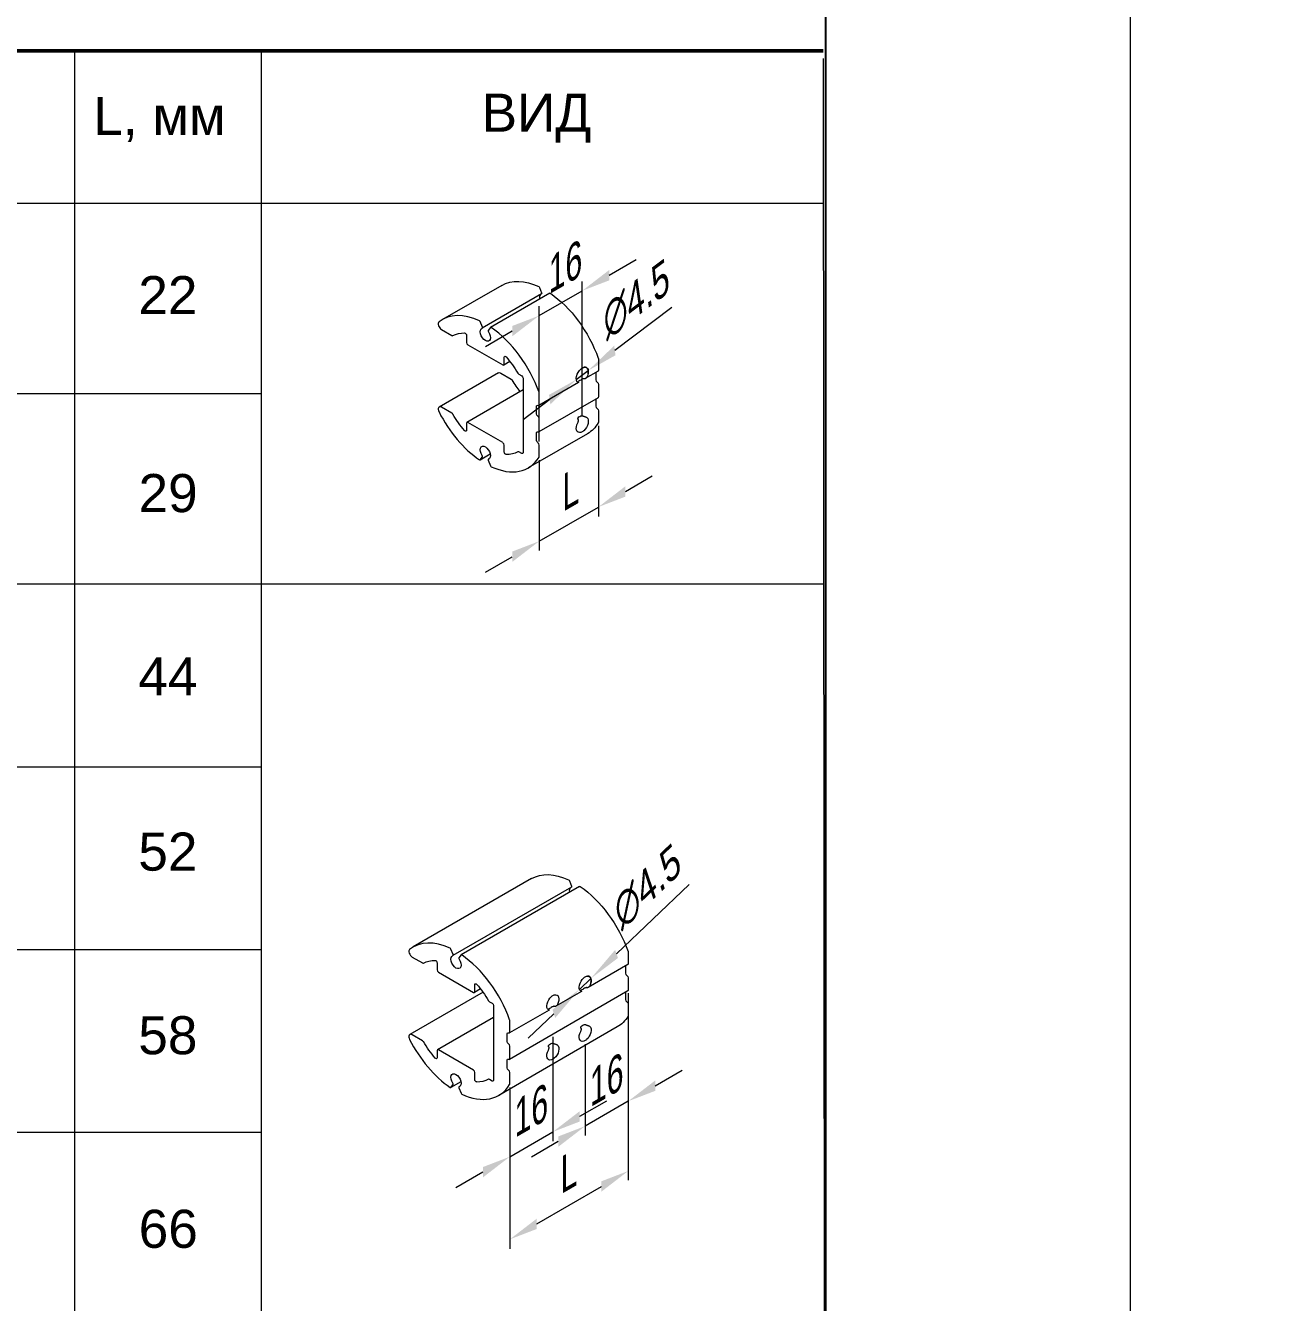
# Model space of a CAD drawing. Extents: x -37 to 4620, y -49 to 348.
# Drawn here: x 1187.4 to 1269.9, y 130.5 to 214.3 of the extents above; entities that cross this region are included whole.
import ezdxf

# ---------------------------------------------------------------- set-up
doc = ezdxf.new("R2010")
doc.units = 0
doc.header["$LTSCALE"] = 5
doc.layers.get('0').update_dxf_attribs({"linetype": 'CONTINUOUS', "lineweight": 30})
for name, color, linetype, lineweight in [('3', 1, 'CONTINUOUS', 20), ('4', 160, 'CONTINUOUS', 18), ('PV-7184', 7, 'CONTINUOUS', 15), ('PV-8BE8', 7, 'CONTINUOUS', 15), ('Рамки', 1, 'CONTINUOUS', 15), ('Текстовый', 7, 'CONTINUOUS', 9)]:
    doc.layers.add(name, color=color, linetype=linetype, lineweight=lineweight)
doc.layers.add('Скрытые', color=14, linetype='CONTINUOUS', plot=False)
doc.styles.add('24', font='RUSS.SHX', dxfattribs={"width": 0.7, "height": 2.4})
doc.styles.add('Каталожный', font='arial.ttf', dxfattribs={"height": 2.5})

# ---------------------------------------------------------------- blocks, each defined once
blk = doc.blocks.new('*U45')
at = {"layer": 'PV-7184'}
for p, q in [((-113.42, -377.29, 263.86), (-119.26, -379.45, 260.2)), ((-112.92, -377.79, 264.86), (-113.42, -377.29, 263.86)), ((-119.26, -379.45, 260.2), (-146.92, -393.79, 246.86)), ((-116.8, -380.81, 264), (-129.46, -406.11, 276.66)), ((-115.09, -380.79, 265.69), (-127.22, -405.03, 277.82)), ((-126.33, -404.61, 278.27), (-112.92, -377.79, 264.86)), ((-116.65, -381.04, 264.38), (-115.77, -381.21, 265.44)), ((-115.59, -379.12, 263.53), (-112.92, -377.79, 264.86)), ((-115.26, -379.45, 264.2), (-115.59, -379.12, 263.53)), ((-143.29, -393.42, 250.13), (-120.89, -381.82, 260.93)), ((-132.22, -404.49, 272.26), (-120.89, -381.82, 260.93)), ((-118.1, -382.42, 264.33), (-130.09, -406.42, 276.33)), ((-120.89, -381.82, 260.93), (-120.59, -382.12, 261.53)), ((-118.08, -382.36, 264.29), (-118.01, -381.72, 263.7)), ((-164.76, -429.45, 264.7), (-146.92, -393.79, 246.86)), ((-146.92, -393.79, 246.86), (-131.92, -408.79, 276.86)), ((-140.67, -396.04, 255.36), (-143.29, -393.42, 250.13)), ((-122.09, -438.62, 316.53), (-98.76, -391.95, 293.2)), ((-107.75, -393.79, 286.03), (-108.98, -396.23, 287.26)), ((-106.19, -393.54, 287.35), (-107.08, -393.36, 286.29)), ((-106.04, -393.77, 287.72), (-106.06, -393.8, 287.74)), ((-104.75, -392.15, 287.4), (-105.88, -394.41, 288.53)), ((-104.77, -392.21, 287.44), (-104.83, -392.86, 288.03)), ((-103.59, -395.12, 291.53), (-98.76, -391.95, 293.2)), ((-101.92, -392.79, 290.86), (-102.26, -392.45, 290.2)), ((-99.26, -391.45, 292.2), (-101.92, -392.79, 290.86)), ((-98.76, -391.95, 293.2), (-99.26, -391.45, 292.2)), ((-140.92, -396.29, 255.36), (-140.67, -396.04, 255.36)), ((-140.51, -396.2, 255.7), (-140.92, -396.29, 255.36)), ((-140.78, -396.26, 255.47), (-140.67, -396.04, 255.36)), ((-136.84, -399.87, 263.03), (-140.51, -396.2, 255.7)), ((-131.92, -408.79, 276.86), (-103.59, -395.12, 291.53)), ((-107.29, -395.42, 288.13), (-130.23, -406.48, 276.26)), ((-126.92, -441.79, 314.86), (-103.59, -395.12, 291.53)), ((-107.59, -395.12, 287.53), (-107.29, -395.42, 288.13)), ((-137.09, -400.12, 263.03), (-136.84, -399.87, 263.03)), ((-136.67, -400.04, 263.36), (-137.09, -400.12, 263.03)), ((-136.95, -400.09, 263.14), (-136.84, -399.87, 263.03)), ((-133.01, -403.7, 270.7), (-136.67, -400.04, 263.36)), ((-133.26, -403.95, 270.7), (-133.01, -403.7, 270.7)), ((-132.84, -403.87, 271.03), (-133.26, -403.95, 270.7)), ((-133.12, -403.93, 270.81), (-133.01, -403.7, 270.7)), ((-130.23, -406.48, 276.26), (-132.84, -403.87, 271.03)), ((-149.76, -444.45, 294.7), (-131.92, -408.79, 276.86)), ((-164.76, -429.45, 264.7), (-149.76, -444.45, 294.7)), ((-126.92, -441.79, 314.86), (-122.09, -438.62, 316.53)), ((-144.13, -450.08, 305.96), (-126.92, -441.79, 314.86)), ((-149.76, -444.45, 294.7), (-144.13, -450.08, 305.96))]:
    blk.add_line(p, q, dxfattribs=at)
at = {"layer": 'PV-7184', "extrusion": (0.57735, -0.57735, -0.57735)}
for centre, major_axis, start_param, end_param in [((-117.92, -380.79, 262.86), (-1.13, 0, -1.13), -1.592191, 3.162988), ((-104.92, -393.79, 288.86), (1.13, 0, 1.13), -1.592191, 3.162988), ((-147.42, -409.29, 261.86), (0, 1.59, -1.59), -5.497787, 0.785398), ((-142.09, -414.62, 272.53), (0, 1.59, -1.59), -5.497787, 0.785398), ((-154.42, -423.29, 268.86), (0, -1.59, 1.59), -5.497787, 0.785398), ((-149.09, -428.62, 279.53), (0, -1.59, 1.59), -5.497787, 0.785398)]:
    blk.add_ellipse(centre, major_axis=major_axis, ratio=0.57735, start_param=start_param, end_param=end_param, dxfattribs=at)
at = {"layer": 'PV-7184', "extrusion": (-0.57735, 0.57735, 0.57735)}
for centre, major_axis, start_param, end_param in [((-116.45, -380.81, 264.36), (-0.354, 0, -0.354), -0.021395, 1.308997), ((-115.56, -380.98, 265.42), (0.354, 0, 0.354), -1.832596, -0.118452), ((-117.92, -380.79, 262.86), (2.83, 0, 2.83), -0.118452, 0.785398), ((-117.92, -380.79, 262.86), (2.83, 0, 2.83), -2.356194, -1.452345), ((-118.45, -382.42, 263.97), (0.354, 0, 0.354), -1.452345, 0.261799), ((-118.39, -381.78, 263.39), (0.354, 0, 0.354), 0.261799, 1.592191), ((-104.92, -393.79, 288.86), (-2.83, 0, -2.83), -0.118452, 0.785398), ((-107.28, -393.59, 286.31), (-0.354, 0, -0.354), -1.832596, -0.118452), ((-106.4, -393.77, 287.37), (0.354, 0, 0.354), -0.021395, 1.308997), ((-104.46, -392.8, 288.34), (-0.354, 0, -0.354), 0.261799, 1.592191), ((-104.4, -392.15, 287.75), (-0.354, 0, -0.354), -1.452345, 0.261799), ((-104.92, -393.79, 288.86), (-2.83, 0, -2.83), -2.356194, -1.452345)]:
    blk.add_ellipse(centre, major_axis=major_axis, ratio=0.57735, start_param=start_param, end_param=end_param, dxfattribs=at)

msp = doc.modelspace()

# ---------------------------------------------------------------- linework, layer by layer
at = {"linetype": 'Continuous', "lineweight": 50}
msp.add_line((1074.831, 212.662, 0.001), (1239.831, 212.667, 0.034), dxfattribs=at)
at = {"layer": '3', "color": 0, "linetype": 'Continuous'}
msp.add_line((1074.831, 202.662, -764.743), (1239.831, 202.662, 0.001), dxfattribs=at)
at = {"layer": '4', "extrusion": (0.707107, -0.408248, 0.57735)}
for p, q in [((1225.776, 197.939, 59.573), (1227.544, 198.959, 58.13)), ((1224.008, 188.727, 55.224), (1224.008, 197.53, 61.45)), ((1221.18, 195.285, 63.326), (1224.008, 196.918, 61.017)), ((1221.18, 187.024, 57.484), (1221.18, 195.897, 63.759)), ((1229.889, 195.812, 53.033), (1226.149, 192.994, 55.62)), ((1219.412, 194.264, 64.769), (1217.644, 193.244, 66.213)), ((1223.615, 191.084, 57.373), (1224.402, 191.677, 56.829)), ((1221.868, 189.767, 58.582), (1220.12, 188.45, 59.791)), ((1225.069, 188.044, 53.443), (1225.069, 182.103, 49.242)), ((1221.18, 185.799, 56.618), (1221.18, 179.858, 52.417)), ((1226.837, 183.736, 48.232), (1228.605, 184.757, 46.788)), ((1221.18, 180.47, 52.85), (1225.069, 182.716, 49.675)), ((1217.644, 178.429, 55.737), (1219.412, 179.45, 54.294)), ((1231.029, 157.919, 98.857), (1226.258, 153.365, 101.48)), ((1223.821, 151.04, 102.82), (1224.578, 151.762, 102.405)), ((1227.028, 150.788, 98.715), (1227.028, 138.503, 90.028)), ((1222.141, 149.436, 103.745), (1220.46, 147.832, 104.669)), ((1227.028, 149.085, 97.511), (1227.028, 143.083, 93.267)), ((1222.078, 147.931, 102.757), (1222.078, 141.072, 97.907)), ((1224.199, 147.452, 99.821), (1224.199, 141.45, 95.576)), ((1228.796, 144.716, 92.256), (1230.563, 145.736, 90.813)), ((1219.25, 144.595, 103.862), (1219.25, 134.012, 96.379)), ((1219.25, 144.595, 103.862), (1219.25, 139.439, 100.216)), ((1223.846, 142.705, 96.897), (1225.614, 143.725, 95.453)), ((1227.028, 143.695, 93.7), (1224.199, 142.062, 96.009)), ((1219.25, 140.051, 100.649), (1222.078, 141.684, 98.34)), ((1222.432, 141.042, 97.453), (1220.664, 140.021, 98.896)), ((1217.482, 139.031, 102.093), (1215.714, 138.01, 103.536)), ((1221.017, 135.645, 95.369), (1225.26, 138.094, 91.905))]:
    msp.add_line(p, q, dxfattribs=at)
for centre, radius, end in [((777.744, -510.135, 820.341), 0.563, 40.0759), ((743.217, -484.611, 863.074), 0.562, 49.47425)]:
    msp.add_arc(centre, radius, 298.20469, end, dxfattribs=at)
for points in [[(784.603, -506.812, 820.341), (784.013, -507.401, 820.341), (782.54, -505.339, 820.341)], [(778.239, -500.448, 820.341), (777.649, -501.037, 820.341), (779.712, -502.511, 820.341)], [(780.459, -511.613, 820.341), (779.965, -512.284, 820.341), (778.198, -510.468, 820.341)], [(775.524, -507.985, 820.341), (775.03, -508.657, 820.341), (777.291, -509.802, 820.341)], [(772.833, -520.703, 820.341), (772.244, -521.292, 820.341), (770.771, -519.23, 820.341)], [(765.409, -513.278, 820.341), (764.819, -513.867, 820.341), (766.882, -515.34, 820.341)], [(746.136, -485.626, 863.074), (745.759, -486.369, 863.074), (743.718, -484.866, 863.074)], [(740.675, -482.853, 863.074), (740.297, -483.596, 863.074), (742.715, -484.357, 863.074)], [(740.02, -497, 863.074), (739.431, -497.59, 863.074), (737.958, -495.527, 863.074)], [(735.804, -491.317, 863.074), (735.214, -491.907, 863.074), (733.741, -489.844, 863.074)], [(733.656, -490.636, 863.074), (733.067, -491.226, 863.074), (735.129, -492.699, 863.074)], [(729.44, -484.953, 863.074), (728.85, -485.543, 863.074), (730.913, -487.016, 863.074)], [(732.518, -497.431, 863.074), (731.929, -498.02, 863.074), (733.991, -499.494, 863.074)], [(728.275, -493.189, 863.074), (727.686, -493.778, 863.074), (726.213, -491.715, 863.074)]]:
    msp.add_solid(points, dxfattribs=at)
at = {"layer": 'PV-8BE8', "extrusion": (-1.1e-15, 0.816497, 0.57735)}
for p, q in [((1218.721, 197.272, -58.317), (1214.832, 195.027, -58.317)), ((1221.202, 197.133, -58.317), (1221.341, 196.776, -58.317)), ((1221.332, 196.707, -58.317), (1217.443, 194.461, -58.317)), ((1221.873, 196.759, -58.317), (1217.984, 194.513, -58.317)), ((1217.452, 194.53, -58.317), (1217.313, 194.888, -58.317)), ((1214.764, 194.37, -58.317), (1215.444, 193.978, -58.317)), ((1216.407, 193.984, -58.317), (1216.407, 193.524, -58.317)), ((1217.976, 194.505, -58.317), (1217.837, 194.308, -58.317)), ((1216.495, 193.37, -58.317), (1218.793, 192.044, -58.317)), ((1219.259, 192.27, -58.317), (1218.856, 192.037, -58.317)), ((1218.882, 192.095, -58.317), (1218.882, 192.555, -58.317)), ((1225.069, 192.439, -58.317), (1225.069, 191.686, -58.317)), ((1218.502, 191.527, -58.317), (1214.613, 189.282, -58.317)), ((1218.653, 191.512, -58.317), (1219.333, 191.12, -58.317)), ((1219.845, 191.436, -58.317), (1220.031, 191.329, -58.317)), ((1225.043, 191.629, -58.317), (1224.208, 191.147, -58.317)), ((1224.892, 191.542, -58.317), (1224.892, 191.074, -58.317)), ((1220.119, 190.402, -58.317), (1216.433, 188.274, -58.317)), ((1220.119, 191.176, -58.317), (1220.119, 186.277, -58.317)), ((1223.757, 190.887, -58.317), (1221.154, 189.384, -58.317)), ((1225.069, 190.768, -58.317), (1225.069, 189.951, -58.317)), ((1225.043, 189.894, -58.317), (1221.154, 187.649, -58.317)), ((1221.18, 189.441, -58.317), (1221.18, 190.193, -58.317)), ((1224.892, 189.807, -58.317), (1224.892, 189.339, -58.317)), ((1215.444, 188.875, -58.317), (1214.764, 189.267, -58.317)), ((1221.003, 188.829, -58.317), (1221.003, 189.339, -58.317)), ((1225.069, 189.033, -58.317), (1225.069, 188.28, -58.317)), ((1216.407, 188.216, -58.317), (1216.407, 187.756, -58.317)), ((1218.793, 186.941, -58.317), (1216.495, 188.267, -58.317)), ((1221.18, 187.706, -58.317), (1221.18, 188.523, -58.317)), ((1224.346, 187.529, -58.317), (1220.457, 185.284, -58.317)), ((1221.003, 187.094, -58.317), (1221.003, 187.604, -58.317)), ((1217.97, 186.182, -58.317), (1217.305, 185.798, -58.317)), ((1218.882, 186.327, -58.317), (1218.882, 186.787, -58.317)), ((1220.031, 186.226, -58.317), (1219.845, 186.333, -58.317)), ((1221.18, 186.035, -58.317), (1221.18, 186.787, -58.317)), ((1217.313, 185.806, -58.317), (1217.452, 186.003, -58.317)), ((1217.837, 185.781, -58.317), (1217.976, 185.423, -58.317)), ((1217.912, 185.888, -58.317), (1217.845, 185.85, -58.317)), ((1220.68, 158.313, 0.001), (1212.902, 153.823, 0.001)), ((1223.291, 157.748, 0.001), (1215.513, 153.257, 0.001)), ((1223.832, 157.8, 0.001), (1216.054, 153.309, 0.001)), ((1223.161, 158.175, 0.001), (1223.3, 157.817, 0.001)), ((1215.522, 153.326, 0.001), (1215.383, 153.684, 0.001)), ((1227.028, 153.48, 0.001), (1227.028, 152.728, 0.001)), ((1212.834, 153.166, 0.001), (1213.513, 152.773, 0.001)), ((1214.477, 152.78, 0.001), (1214.477, 152.319, 0.001)), ((1216.046, 153.301, 0.001), (1215.907, 153.104, 0.001)), ((1227.002, 152.67, 0.001), (1224.399, 151.168, 0.001)), ((1214.565, 152.166, 0.001), (1216.863, 150.839, 0.001)), ((1226.851, 152.583, 0.001), (1226.851, 152.115, 0.001)), ((1227.028, 151.809, 0.001), (1227.028, 150.992, 0.001)), ((1217.329, 151.066, 0.001), (1216.926, 150.833, 0.001)), ((1216.952, 150.89, 0.001), (1216.952, 151.351, 0.001)), ((1227.002, 150.935, 0.001), (1219.224, 146.445, 0.001)), ((1217.489, 150.852, 0.001), (1212.683, 148.077, 0.001)), ((1217.915, 150.232, 0.001), (1218.101, 150.125, 0.001)), ((1223.948, 150.907, 0.001), (1222.278, 149.943, 0.001)), ((1226.851, 150.848, 0.001), (1226.851, 150.38, 0.001)), ((1218.189, 149.972, 0.001), (1218.189, 145.073, 0.001)), ((1221.827, 149.682, 0.001), (1219.224, 148.18, 0.001)), ((1227.028, 150.074, 0.001), (1227.028, 149.322, 0.001)), ((1218.189, 149.198, 0.001), (1214.503, 147.069, 0.001)), ((1226.305, 148.571, 0.001), (1218.527, 144.08, 0.001)), ((1219.25, 148.237, 0.001), (1219.25, 148.989, 0.001)), ((1213.513, 147.67, 0.001), (1212.834, 148.062, 0.001)), ((1219.073, 147.624, 0.001), (1219.073, 148.135, 0.001)), ((1214.477, 147.012, 0.001), (1214.477, 146.552, 0.001)), ((1216.863, 145.736, 0.001), (1214.565, 147.063, 0.001)), ((1219.25, 146.502, 0.001), (1219.25, 147.318, 0.001)), ((1219.073, 145.889, 0.001), (1219.073, 146.4, 0.001)), ((1216.952, 145.123, 0.001), (1216.952, 145.583, 0.001)), ((1218.101, 145.022, 0.001), (1217.915, 145.129, 0.001)), ((1219.25, 144.831, 0.001), (1219.25, 145.583, 0.001)), ((1216.04, 144.978, 0.001), (1215.374, 144.594, 0.001)), ((1215.383, 144.601, 0.001), (1215.522, 144.799, 0.001)), ((1215.907, 144.576, 0.001), (1216.046, 144.219, 0.001)), ((1215.981, 144.684, 0.001), (1215.915, 144.645, 0.001))]:
    msp.add_line(p, q, dxfattribs=at)
at = {"layer": 'PV-8BE8', "extrusion": (1.3e-15, 1e-16, -1)}
for centre, major_axis, start_param, end_param in [((1221.533, 192.401, -58.317), (-2.812, 4.871), 0, 0.689099), ((1224.981, 192.49, -58.317), (0.062, -0.108), -1.266763, -0.785398), ((1224.981, 191.737, -58.317), (0.062, -0.108), -0.785398, 0), ((1221.533, 192.401, -58.317), (2.812, -4.871), -0.304033, 0)]:
    msp.add_ellipse(centre, major_axis=major_axis, ratio=0.57735, start_param=start_param, end_param=end_param, dxfattribs=at)
at = {"layer": 'PV-8BE8', "extrusion": (1.2e-15, 2e-16, -1)}
for centre, major_axis, start_param, end_param in [((1221.156, 197.129, -58.317), (0.0375, -0.065), -2.452494, -1.308997), ((1224.008, 191.38, -58.317), (-0.281, -0.487), 0.055671, 2.116689), ((1224.008, 188.114, -58.317), (0.281, 0.487), 0.055671, 2.116689), ((1226.939, 151.044, 0.001), (0.062, -0.108), -0.785398, 0), ((1214.388, 146.603, 0.001), (0.063, -0.108), -0.785398, 1.242307), ((1215.714, 145.073, 0.001), (-0.238, 0.411), -1.695806, 3.266602)]:
    msp.add_ellipse(centre, major_axis=major_axis, ratio=0.57735, start_param=start_param, end_param=end_param, dxfattribs=at)
at = {"layer": 'PV-8BE8'}
for centre, major_axis, start_param, end_param in [((1221.533, 196.279, -58.317), (-0.238, 0.411), 0.134531, 1.028463), ((1217.644, 190.156, -58.317), (-2.812, 4.871), -0.689099, 0.085902), ((1214.764, 194.616, -58.317), (-0.151, 0.262), 0.085902, 2.356194), ((1217.267, 194.884, -58.317), (-0.0375, 0.065), -1.832596, -0.689099), ((1215.444, 194.08, -58.317), (0.062, -0.108), -0.785398, -0.021612), ((1217.406, 194.526, -58.317), (0.0375, -0.065), -0.12501, 1.308997), ((1217.883, 194.251, -58.317), (-0.0375, 0.065), 0.261799, 1.695806), ((1218.022, 194.448, -58.317), (-0.0375, 0.065), -0.881698, 0.261799), ((1217.644, 190.156, -58.317), (-2.812, 4.871), -1.874829, -0.881698), ((1216.495, 193.473, -58.317), (0.063, -0.108), -2.356194, -0.785398), ((1218.793, 192.146, -58.317), (0.063, -0.108), -0.785398, 0.785398), ((1219.845, 191.538, -58.317), (0.063, -0.108), -1.549185, -0.785398), ((1221.533, 192.401, -58.317), (2.187, -3.789), -1.549185, -1.334536), ((1224.981, 191.023, -58.317), (0.063, -0.108), -2.356194, -0.785398), ((1221.092, 190.244, -58.317), (-0.062, 0.108), -2.356194, -1.874829), ((1214.764, 189.02, -58.317), (-0.151, 0.262), -0.785398, 1.484894), ((1217.644, 190.156, -58.317), (2.812, -4.871), -1.656699, -0.881698), ((1215.444, 188.773, -58.317), (-0.062, 0.108), -1.549185, -0.785398), ((1221.092, 189.492, -58.317), (0.062, -0.108), -0.785398, 0.785398), ((1221.092, 188.574, -58.317), (-0.063, 0.108), -2.356194, -0.785398), ((1224.981, 189.288, -58.317), (0.063, -0.108), -2.356194, -0.785398), ((1216.495, 188.165, -58.317), (-0.063, 0.108), -0.785398, 0.785398), ((1221.092, 187.757, -58.317), (0.062, -0.108), -0.785398, 0.785398), ((1218.793, 186.838, -58.317), (-0.063, 0.108), -2.356194, -0.785398), ((1219.845, 186.231, -58.317), (-0.063, 0.108), -0.785398, -0.021612), ((1221.092, 186.838, -58.317), (-0.063, 0.108), -2.356194, -0.785398), ((1217.267, 185.863, -58.317), (0.0375, -0.065), -0.881698, 0.261799), ((1217.406, 186.06, -58.317), (0.0375, -0.065), 0.261799, 1.695806), ((1217.883, 185.785, -58.317), (-0.0375, 0.065), -0.12501, 1.308997), ((1218.022, 185.427, -58.317), (0.0375, -0.065), -1.832596, -0.689099), ((1217.644, 190.156, -58.317), (2.812, -4.871), -0.689099, 0.304033), ((1221.092, 186.086, -58.317), (0.062, -0.108), 0.304033, 0.785398), ((1223.492, 157.32, 0.001), (-0.238, 0.411), 0.134531, 1.028463), ((1212.834, 153.412, 0.001), (-0.151, 0.262), 0.085902, 2.356194), ((1215.714, 148.951, 0.001), (-2.812, 4.871), -0.689099, 0.085902), ((1215.337, 153.68, 0.001), (-0.0375, 0.065), -1.832596, -0.689099), ((1213.513, 152.876, 0.001), (0.062, -0.108), -0.785398, -0.021612), ((1215.476, 153.322, 0.001), (0.0375, -0.065), -0.12501, 1.308997), ((1215.953, 153.047, 0.001), (-0.0375, 0.065), 0.261799, 1.695806), ((1216.091, 153.244, 0.001), (-0.0375, 0.065), -0.881698, 0.261799), ((1215.714, 148.951, 0.001), (-2.812, 4.871), -1.874829, -0.881698), ((1214.565, 152.268, 0.001), (0.063, -0.108), -2.356194, -0.785398), ((1226.939, 152.064, 0.001), (0.063, -0.108), -2.356194, -0.785398), ((1216.863, 150.941, 0.001), (0.062, -0.108), -0.785398, 0.785398), ((1217.915, 150.334, 0.001), (0.062, -0.108), -1.549185, -0.785398), ((1226.939, 150.329, 0.001), (0.063, -0.108), -2.356194, -0.785398), ((1219.161, 149.04, 0.001), (-0.062, 0.108), -2.356194, -1.874829), ((1212.834, 147.816, 0.001), (-0.151, 0.262), -0.785398, 1.484894), ((1215.714, 148.951, 0.001), (2.812, -4.871), -1.656699, -0.881698), ((1213.513, 147.568, 0.001), (-0.062, 0.108), -1.549185, -0.785398), ((1219.161, 148.288, 0.001), (0.062, -0.108), -0.785398, 0.785398), ((1214.565, 146.961, 0.001), (-0.062, 0.108), -0.785398, 0.785398), ((1219.161, 147.369, 0.001), (-0.063, 0.108), -2.356194, -0.785398), ((1219.161, 146.553, 0.001), (0.062, -0.108), -0.785398, 0.785398), ((1216.863, 145.634, 0.001), (-0.063, 0.108), -2.356194, -0.785398), ((1217.915, 145.027, 0.001), (-0.062, 0.108), -0.785398, -0.021612), ((1219.161, 145.634, 0.001), (-0.063, 0.108), -2.356194, -0.785398), ((1215.337, 144.659, 0.001), (0.0375, -0.065), -0.881698, 0.261799), ((1215.476, 144.856, 0.001), (0.0375, -0.065), 0.261799, 1.695806), ((1215.953, 144.581, 0.001), (-0.0375, 0.065), -0.12501, 1.308997), ((1215.714, 148.951, 0.001), (2.812, -4.871), -0.689099, 0.304033), ((1219.161, 144.882, 0.001), (0.062, -0.108), 0.304033, 0.785398), ((1216.091, 144.223, 0.001), (0.0375, -0.065), -1.832596, -0.689099)]:
    msp.add_ellipse(centre, major_axis=major_axis, ratio=0.57735, start_param=start_param, end_param=end_param, dxfattribs=at)
at = {"layer": 'PV-8BE8', "extrusion": (1.3e-15, 2e-16, -1)}
for centre, major_axis, start_param, end_param in [((1221.295, 196.772, -58.317), (0.0375, -0.065), -1.308997, 0), ((1221.911, 196.694, -58.317), (-0.0375, 0.065), 0, 0.881698), ((1221.092, 187.043, -58.317), (-0.062, 0.108), -2.356194, -0.785398), ((1215.714, 152.83, 0.001), (0.238, -0.411), -1.695806, 3.266602), ((1226.939, 152.779, 0.001), (0.062, -0.108), -0.785398, 0), ((1217.04, 151.3, 0.001), (-0.063, 0.108), -0.785398, 1.242307), ((1215.714, 148.951, 0.001), (2.188, -3.789), -1.899285, -1.592408), ((1223.492, 153.442, 0.001), (2.813, -4.871), -0.304033, 0), ((1219.161, 146.349, 0.001), (-0.062, 0.108), -0.785398, 0.785398), ((1218.101, 145.124, 0.001), (0.062, -0.108), -0.785398, 0.785398)]:
    msp.add_ellipse(centre, major_axis=major_axis, ratio=0.57735, start_param=start_param, end_param=end_param, dxfattribs=at)
at = {"layer": 'PV-8BE8', "extrusion": (1e-15, 0, -1)}
for centre, major_axis, start_param, end_param in [((1221.533, 192.401, -58.317), (2.812, -4.871), -2.259895, -1.266763), ((1221.092, 189.288, -58.317), (-0.063, 0.108), -0.785398, 0.785398)]:
    msp.add_ellipse(centre, major_axis=major_axis, ratio=0.57735, start_param=start_param, end_param=end_param, dxfattribs=at)
at = {"layer": 'PV-8BE8', "extrusion": (1.5e-15, 1e-16, -1)}
msp.add_ellipse((1217.644, 190.156, -58.317), major_axis=(-2.187, 3.789), ratio=0.57735, start_param=0.021612, end_param=0.328489, dxfattribs=at)
at = {"layer": 'PV-8BE8', "extrusion": (1.4e-15, 1e-16, -1)}
for centre, major_axis, start_param, end_param in [((1216.319, 194.035, -58.317), (-0.062, 0.108), 0.328489, 2.356194), ((1224.981, 190.002, -58.317), (0.062, -0.108), -0.785398, 0)]:
    msp.add_ellipse(centre, major_axis=major_axis, ratio=0.57735, start_param=start_param, end_param=end_param, dxfattribs=at)
at = {"layer": 'PV-8BE8', "extrusion": (1e-15, 1e-16, -1)}
msp.add_ellipse((1217.644, 194.034, -58.317), major_axis=(0.238, -0.411), ratio=0.57735, start_param=-1.695806, end_param=3.266602, dxfattribs=at)
at = {"layer": 'PV-8BE8', "extrusion": (1.2e-15, 4e-16, -1)}
for centre, major_axis, start_param, end_param in [((1218.97, 192.504, -58.317), (-0.063, 0.108), -0.785398, 1.242307), ((1223.492, 153.442, 0.001), (-2.812, 4.871), 0, 0.689099)]:
    msp.add_ellipse(centre, major_axis=major_axis, ratio=0.57735, start_param=start_param, end_param=end_param, dxfattribs=at)
at = {"layer": 'PV-8BE8', "extrusion": (1.2e-15, 1e-16, -1)}
for centre, major_axis, start_param, end_param in [((1217.644, 190.156, -58.317), (2.187, -3.789), -1.899285, -1.592408), ((1218.653, 191.265, -58.317), (-0.151, 0.262), 0, 0.785398), ((1224.981, 188.332, -58.317), (0.062, -0.108), -0.785398, -0.304033), ((1220.031, 186.328, -58.317), (0.063, -0.108), -0.785398, 0.785398)]:
    msp.add_ellipse(centre, major_axis=major_axis, ratio=0.57735, start_param=start_param, end_param=end_param, dxfattribs=at)
at = {"layer": 'PV-8BE8', "extrusion": (1.4e-15, 3e-16, -1)}
for centre in [(1220.031, 191.227, -58.317), (1226.939, 151.86, 0.001), (1226.939, 150.125, 0.001)]:
    msp.add_ellipse(centre, major_axis=(0.062, -0.108), ratio=0.57735, start_param=-2.356194, end_param=-0.785398, dxfattribs=at)
at = {"layer": 'PV-8BE8', "extrusion": (1.4e-15, 2e-16, -1)}
for centre, major_axis, start_param, end_param in [((1224.008, 191.38, -58.317), (0.281, 0.487), -0.545892, 1.515126), ((1221.092, 187.553, -58.317), (-0.063, 0.108), -0.785398, 0.785398), ((1219.161, 148.084, 0.001), (-0.062, 0.108), -0.785398, 0.785398)]:
    msp.add_ellipse(centre, major_axis=major_axis, ratio=0.57735, start_param=start_param, end_param=end_param, dxfattribs=at)
at = {"layer": 'PV-8BE8', "extrusion": (1.5e-15, 2e-16, -1)}
for centre, major_axis, start_param in [((1219.333, 191.018, -58.317), (0.062, -0.108), -2.356194), ((1217.644, 190.156, -58.317), (-2.187, 3.789), -1.899285)]:
    msp.add_ellipse(centre, major_axis=major_axis, ratio=0.57735, start_param=start_param, end_param=-1.592408, dxfattribs=at)
at = {"layer": 'PV-8BE8', "extrusion": (1.1e-15, 0, -1)}
for centre, major_axis, start_param, end_param in [((1224.981, 190.819, -58.317), (0.062, -0.108), -2.356194, -0.785398), ((1224.981, 189.084, -58.317), (0.062, -0.108), -2.356194, -0.785398), ((1217.644, 190.156, -58.317), (2.187, -3.789), 0.021612, 0.328489), ((1215.714, 148.951, 0.001), (-2.187, 3.789), -1.899285, -1.592408)]:
    msp.add_ellipse(centre, major_axis=major_axis, ratio=0.57735, start_param=start_param, end_param=end_param, dxfattribs=at)
at = {"layer": 'PV-8BE8', "extrusion": (1.4e-15, 4e-16, -1)}
for centre, major_axis, start_param, end_param in [((1221.092, 188.778, -58.317), (-0.062, 0.108), -2.356194, -0.785398), ((1223.87, 157.735, 0.001), (-0.0375, 0.065), 0, 0.881698)]:
    msp.add_ellipse(centre, major_axis=major_axis, ratio=0.57735, start_param=start_param, end_param=end_param, dxfattribs=at)
at = {"layer": 'PV-8BE8', "extrusion": (1.1e-15, 4e-16, -1)}
for centre, major_axis in [((1224.008, 188.114, -58.317), (-0.281, -0.487)), ((1224.199, 151.401, 0.001), (0.281, 0.487)), ((1222.078, 146.91, 0.001), (-0.281, -0.487))]:
    msp.add_ellipse(centre, major_axis=major_axis, ratio=0.57735, start_param=-0.545892, end_param=1.515126, dxfattribs=at)
at = {"layer": 'PV-8BE8', "extrusion": (1.5e-15, 3e-16, -1)}
msp.add_ellipse((1216.319, 187.807, -58.317), major_axis=(0.063, -0.108), ratio=0.57735, start_param=-0.785398, end_param=1.242307, dxfattribs=at)
at = {"layer": 'PV-8BE8', "extrusion": (1.2e-15, 0, -1)}
msp.add_ellipse((1217.644, 186.277, -58.317), major_axis=(-0.238, 0.411), ratio=0.57735, start_param=-1.695806, end_param=3.266602, dxfattribs=at)
at = {"layer": 'PV-8BE8', "extrusion": (1.3e-15, 0, -1)}
msp.add_ellipse((1218.97, 186.276, -58.317), major_axis=(0.063, -0.108), ratio=0.57735, start_param=0.328489, end_param=2.356194, dxfattribs=at)
at = {"layer": 'PV-8BE8', "extrusion": (1.3e-15, 5e-16, -1)}
msp.add_ellipse((1223.115, 158.17, 0.001), major_axis=(0.0375, -0.065), ratio=0.57735, start_param=-2.452494, end_param=-1.308997, dxfattribs=at)
at = {"layer": 'PV-8BE8', "extrusion": (1.9e-15, 7e-16, -1)}
msp.add_ellipse((1223.254, 157.813, 0.001), major_axis=(0.0375, -0.065), ratio=0.57735, start_param=-1.308997, end_param=0, dxfattribs=at)
at = {"layer": 'PV-8BE8', "extrusion": (1.5e-15, 4e-16, -1)}
msp.add_ellipse((1223.492, 153.442, 0.001), major_axis=(2.812, -4.871), ratio=0.57735, start_param=-2.259895, end_param=-1.266763, dxfattribs=at)
at = {"layer": 'PV-8BE8', "extrusion": (1.3e-15, 4e-16, -1)}
msp.add_ellipse((1226.939, 153.531, 0.001), major_axis=(0.062, -0.108), ratio=0.57735, start_param=-1.266763, end_param=-0.785398, dxfattribs=at)
at = {"layer": 'PV-8BE8', "extrusion": (1.1e-15, 1e-16, -1)}
msp.add_ellipse((1215.714, 148.951, 0.001), major_axis=(-2.187, 3.789), ratio=0.57735, start_param=0.021612, end_param=0.328489, dxfattribs=at)
at = {"layer": 'PV-8BE8', "extrusion": (1.2e-15, 3e-16, -1)}
msp.add_ellipse((1214.388, 152.831, 0.001), major_axis=(-0.062, 0.108), ratio=0.57735, start_param=0.328489, end_param=2.356194, dxfattribs=at)
at = {"layer": 'PV-8BE8', "extrusion": (1.3e-15, 3e-16, -1)}
for centre, major_axis, start_param, end_param in [((1224.199, 151.401, 0.001), (-0.281, -0.487), 0.055671, 2.116689), ((1218.101, 150.023, 0.001), (0.062, -0.108), -2.356194, -0.785398), ((1219.161, 147.573, 0.001), (-0.062, 0.108), -2.356194, -0.785398), ((1217.04, 145.072, 0.001), (0.063, -0.108), 0.328489, 2.356194), ((1219.161, 145.838, 0.001), (-0.062, 0.108), -2.356194, -0.785398)]:
    msp.add_ellipse(centre, major_axis=major_axis, ratio=0.57735, start_param=start_param, end_param=end_param, dxfattribs=at)
at = {"layer": 'PV-8BE8', "extrusion": (1.1e-15, 3e-16, -1)}
for centre, major_axis, start_param, end_param in [((1222.078, 150.176, 0.001), (-0.281, -0.487), 0.055671, 2.116689), ((1222.078, 150.176, 0.001), (0.281, 0.487), -0.545892, 1.515126), ((1224.199, 148.135, 0.001), (-0.281, -0.487), -0.545892, 1.515126)]:
    msp.add_ellipse(centre, major_axis=major_axis, ratio=0.57735, start_param=start_param, end_param=end_param, dxfattribs=at)
at = {"layer": 'PV-8BE8', "extrusion": (1.1e-15, 2e-16, -1)}
for centre, major_axis, start_param, end_param in [((1226.939, 149.373, 0.001), (0.062, -0.108), -0.785398, -0.304033), ((1224.199, 148.135, 0.001), (0.281, 0.487), 0.055671, 2.116689), ((1222.078, 146.91, 0.001), (0.281, 0.487), 0.055671, 2.116689)]:
    msp.add_ellipse(centre, major_axis=major_axis, ratio=0.57735, start_param=start_param, end_param=end_param, dxfattribs=at)
at = {"layer": 'PV-8BE8', "extrusion": (1.2e-15, 5e-16, -1)}
msp.add_ellipse((1215.714, 148.951, 0.001), major_axis=(2.188, -3.789), ratio=0.57735, start_param=0.021612, end_param=0.328489, dxfattribs=at)
at = {"layer": 'PV-8BE8'}
for points, knots in [([(1223.914, 191.772, -58.317), (1223.916, 191.774, -58.317), (1223.918, 191.776, -58.317), (1223.95, 191.802, -58.317), (1223.98, 191.824, -58.317), (1224.036, 191.856, -58.317), (1224.066, 191.87, -58.317), (1224.098, 191.88, -58.317), (1224.101, 191.88, -58.317), (1224.103, 191.881, -58.317)], [0.9563499, 0.9563499, 0.9563499, 0.9563499, 0.9634162, 0.9634162, 1.0580965, 1.0580965, 1.1527769, 1.1527769, 1.1598432, 1.1598432, 1.1598432, 1.1598432]), ([(1224.305, 191.245, -58.317), (1224.293, 191.223, -58.317), (1224.277, 191.202, -58.317), (1224.238, 191.166, -58.317), (1224.216, 191.15, -58.317), (1224.179, 191.132, -58.317), (1224.162, 191.126, -58.317), (1224.138, 191.122, -58.317), (1224.13, 191.121, -58.317), (1224.115, 191.123, -58.317), (1224.108, 191.125, -58.317), (1224.102, 191.128, -58.317)], [-0.2002327, -0.2002327, -0.2002327, -0.2002327, -0.1406378, -0.1406378, -0.0810428, -0.0810428, -0.0405214, -0.0405214, -0.0202607, -0.0202607, 0, 0, 0, 0]), ([(1223.738, 190.918, -58.317), (1223.744, 190.914, -58.317), (1223.748, 190.911, -58.317), (1223.755, 190.905, -58.317), (1223.757, 190.902, -58.317), (1223.761, 190.895, -58.317), (1223.761, 190.891, -58.317), (1223.756, 190.885, -58.317), (1223.75, 190.884, -58.317), (1223.734, 190.889, -58.317), (1223.724, 190.895, -58.317), (1223.712, 190.903, -58.317)], [0, 0, 0, 0, 0.0202607, 0.0202607, 0.0405214, 0.0405214, 0.0810428, 0.0810428, 0.1406378, 0.1406378, 0.2002327, 0.2002327, 0.2002327, 0.2002327]), ([(1224.102, 191.128, -58.317), (1224.097, 191.131, -58.317), (1224.092, 191.133, -58.317), (1224.079, 191.135, -58.317), (1224.073, 191.135, -58.317), (1224.052, 191.132, -58.317), (1224.038, 191.128, -58.317), (1224.006, 191.115, -58.317), (1223.984, 191.103, -58.317), (1223.925, 191.067, -58.317), (1223.879, 191.037, -58.317), (1223.807, 190.995, -58.317), (1223.768, 190.977, -58.317), (1223.734, 190.958, -58.317), (1223.724, 190.952, -58.317), (1223.717, 190.943, -58.317), (1223.716, 190.939, -58.317), (1223.72, 190.931, -58.317), (1223.723, 190.929, -58.317), (1223.729, 190.923, -58.317), (1223.733, 190.921, -58.317), (1223.738, 190.918, -58.317)], [0, 0, 0, 0, 0.0167722, 0.0167722, 0.0335445, 0.0335445, 0.067089, 0.067089, 0.1166348, 0.1166348, 0.2385114, 0.2385114, 0.360388, 0.360388, 0.4099338, 0.4099338, 0.4434783, 0.4434783, 0.4602505, 0.4602505, 0.4770228, 0.4770228, 0.4770228, 0.4770228]), ([(1223.738, 188.468, -58.317), (1223.733, 188.471, -58.317), (1223.729, 188.475, -58.317), (1223.723, 188.484, -58.317), (1223.72, 188.489, -58.317), (1223.716, 188.505, -58.317), (1223.717, 188.518, -58.317), (1223.724, 188.546, -58.317), (1223.734, 188.564, -58.317), (1223.768, 188.615, -58.317), (1223.807, 188.648, -58.317), (1223.879, 188.69, -58.317), (1223.925, 188.705, -58.317), (1223.984, 188.709, -58.317), (1224.006, 188.708, -58.317), (1224.038, 188.703, -58.317), (1224.052, 188.699, -58.317), (1224.073, 188.692, -58.317), (1224.079, 188.69, -58.317), (1224.092, 188.684, -58.317), (1224.097, 188.682, -58.317), (1224.102, 188.679, -58.317)], [0, 0, 0, 0, 0.0167722, 0.0167722, 0.0335445, 0.0335445, 0.067089, 0.067089, 0.1166348, 0.1166348, 0.2385114, 0.2385114, 0.360388, 0.360388, 0.4099338, 0.4099338, 0.4434783, 0.4434783, 0.4602505, 0.4602505, 0.4770228, 0.4770228, 0.4770228, 0.4770228]), ([(1224.102, 188.679, -58.317), (1224.108, 188.675, -58.317), (1224.115, 188.672, -58.317), (1224.13, 188.666, -58.317), (1224.138, 188.663, -58.317), (1224.162, 188.654, -58.317), (1224.179, 188.648, -58.317), (1224.216, 188.635, -58.317), (1224.238, 188.627, -58.317), (1224.277, 188.609, -58.317), (1224.293, 188.6, -58.317), (1224.305, 188.592, -58.317)], [0.368452, 0.368452, 0.368452, 0.368452, 0.3887127, 0.3887127, 0.4089734, 0.4089734, 0.4494948, 0.4494948, 0.5090898, 0.5090898, 0.5686848, 0.5686848, 0.5686848, 0.5686848]), ([(1223.712, 188.249, -58.317), (1223.724, 188.271, -58.317), (1223.734, 188.296, -58.317), (1223.75, 188.345, -58.317), (1223.756, 188.37, -58.317), (1223.761, 188.407, -58.317), (1223.761, 188.422, -58.317), (1223.757, 188.443, -58.317), (1223.755, 188.449, -58.317), (1223.748, 188.46, -58.317), (1223.744, 188.465, -58.317), (1223.738, 188.468, -58.317)], [0.1682193, 0.1682193, 0.1682193, 0.1682193, 0.2278143, 0.2278143, 0.2874092, 0.2874092, 0.3279306, 0.3279306, 0.3481913, 0.3481913, 0.368452, 0.368452, 0.368452, 0.368452]), ([(1224.103, 187.723, -58.317), (1224.101, 187.721, -58.317), (1224.098, 187.719, -58.317), (1224.066, 187.692, -58.317), (1224.036, 187.672, -58.317), (1223.98, 187.639, -58.317), (1223.95, 187.625, -58.317), (1223.918, 187.615, -58.317), (1223.916, 187.614, -58.317), (1223.914, 187.614, -58.317)], [0.9563499, 0.9563499, 0.9563499, 0.9563499, 0.9634162, 0.9634162, 1.0580965, 1.0580965, 1.1527769, 1.1527769, 1.1598432, 1.1598432, 1.1598432, 1.1598432]), ([(1224.105, 151.792, 0.001), (1224.107, 151.794, 0.001), (1224.109, 151.796, 0.001), (1224.141, 151.823, 0.001), (1224.171, 151.844, 0.001), (1224.227, 151.877, 0.001), (1224.258, 151.89, 0.001), (1224.289, 151.9, 0.001), (1224.292, 151.901, 0.001), (1224.294, 151.901, 0.001)], [0.9563499, 0.9563499, 0.9563499, 0.9563499, 0.9634162, 0.9634162, 1.0580965, 1.0580965, 1.1527769, 1.1527769, 1.1598432, 1.1598432, 1.1598432, 1.1598432]), ([(1223.929, 150.938, 0.001), (1223.935, 150.935, 0.001), (1223.939, 150.932, 0.001), (1223.946, 150.926, 0.001), (1223.948, 150.923, 0.001), (1223.953, 150.915, 0.001), (1223.952, 150.911, 0.001), (1223.948, 150.906, 0.001), (1223.942, 150.905, 0.001), (1223.925, 150.909, 0.001), (1223.915, 150.915, 0.001), (1223.903, 150.923, 0.001)], [0, 0, 0, 0, 0.0202607, 0.0202607, 0.0405214, 0.0405214, 0.0810428, 0.0810428, 0.1406378, 0.1406378, 0.2002327, 0.2002327, 0.2002327, 0.2002327]), ([(1224.293, 151.149, 0.001), (1224.288, 151.152, 0.001), (1224.283, 151.153, 0.001), (1224.27, 151.155, 0.001), (1224.264, 151.155, 0.001), (1224.243, 151.153, 0.001), (1224.229, 151.148, 0.001), (1224.197, 151.135, 0.001), (1224.175, 151.123, 0.001), (1224.116, 151.088, 0.001), (1224.07, 151.057, 0.001), (1223.999, 151.016, 0.001), (1223.959, 150.997, 0.001), (1223.925, 150.978, 0.001), (1223.915, 150.972, 0.001), (1223.908, 150.963, 0.001), (1223.907, 150.959, 0.001), (1223.911, 150.952, 0.001), (1223.914, 150.949, 0.001), (1223.92, 150.944, 0.001), (1223.924, 150.941, 0.001), (1223.929, 150.938, 0.001)], [0, 0, 0, 0, 0.0167722, 0.0167722, 0.0335445, 0.0335445, 0.067089, 0.067089, 0.1166348, 0.1166348, 0.2385114, 0.2385114, 0.360388, 0.360388, 0.4099338, 0.4099338, 0.4434783, 0.4434783, 0.4602505, 0.4602505, 0.4770228, 0.4770228, 0.4770228, 0.4770228]), ([(1224.496, 151.266, 0.001), (1224.484, 151.244, 0.001), (1224.468, 151.223, 0.001), (1224.429, 151.186, 0.001), (1224.407, 151.171, 0.001), (1224.37, 151.153, 0.001), (1224.353, 151.146, 0.001), (1224.329, 151.142, 0.001), (1224.321, 151.142, 0.001), (1224.306, 151.143, 0.001), (1224.299, 151.145, 0.001), (1224.293, 151.149, 0.001)], [-0.2002327, -0.2002327, -0.2002327, -0.2002327, -0.1406378, -0.1406378, -0.0810428, -0.0810428, -0.0405214, -0.0405214, -0.0202607, -0.0202607, 0, 0, 0, 0]), ([(1221.984, 150.568, 0.001), (1221.986, 150.57, 0.001), (1221.988, 150.571, 0.001), (1222.02, 150.598, 0.001), (1222.049, 150.62, 0.001), (1222.105, 150.652, 0.001), (1222.136, 150.665, 0.001), (1222.168, 150.675, 0.001), (1222.17, 150.676, 0.001), (1222.172, 150.677, 0.001)], [0.9563499, 0.9563499, 0.9563499, 0.9563499, 0.9634162, 0.9634162, 1.0580965, 1.0580965, 1.1527769, 1.1527769, 1.1598432, 1.1598432, 1.1598432, 1.1598432]), ([(1221.808, 149.714, 0.001), (1221.813, 149.71, 0.001), (1221.818, 149.707, 0.001), (1221.825, 149.701, 0.001), (1221.827, 149.698, 0.001), (1221.831, 149.69, 0.001), (1221.831, 149.687, 0.001), (1221.826, 149.681, 0.001), (1221.82, 149.68, 0.001), (1221.804, 149.685, 0.001), (1221.793, 149.69, 0.001), (1221.782, 149.699, 0.001)], [0, 0, 0, 0, 0.0202607, 0.0202607, 0.0405214, 0.0405214, 0.0810428, 0.0810428, 0.1406378, 0.1406378, 0.2002327, 0.2002327, 0.2002327, 0.2002327]), ([(1222.172, 149.924, 0.001), (1222.167, 149.927, 0.001), (1222.161, 149.929, 0.001), (1222.149, 149.931, 0.001), (1222.142, 149.931, 0.001), (1222.122, 149.928, 0.001), (1222.108, 149.924, 0.001), (1222.076, 149.91, 0.001), (1222.054, 149.898, 0.001), (1221.994, 149.863, 0.001), (1221.949, 149.833, 0.001), (1221.877, 149.791, 0.001), (1221.837, 149.772, 0.001), (1221.803, 149.754, 0.001), (1221.794, 149.748, 0.001), (1221.787, 149.739, 0.001), (1221.786, 149.734, 0.001), (1221.79, 149.727, 0.001), (1221.792, 149.725, 0.001), (1221.799, 149.719, 0.001), (1221.803, 149.716, 0.001), (1221.808, 149.714, 0.001)], [0, 0, 0, 0, 0.0167722, 0.0167722, 0.0335445, 0.0335445, 0.067089, 0.067089, 0.1166348, 0.1166348, 0.2385114, 0.2385114, 0.360388, 0.360388, 0.4099338, 0.4099338, 0.4434783, 0.4434783, 0.4602505, 0.4602505, 0.4770228, 0.4770228, 0.4770228, 0.4770228]), ([(1222.375, 150.041, 0.001), (1222.363, 150.019, 0.001), (1222.346, 149.998, 0.001), (1222.308, 149.961, 0.001), (1222.286, 149.946, 0.001), (1222.249, 149.928, 0.001), (1222.232, 149.922, 0.001), (1222.208, 149.918, 0.001), (1222.2, 149.917, 0.001), (1222.185, 149.919, 0.001), (1222.178, 149.921, 0.001), (1222.172, 149.924, 0.001)], [-0.2002327, -0.2002327, -0.2002327, -0.2002327, -0.1406378, -0.1406378, -0.0810428, -0.0810428, -0.0405214, -0.0405214, -0.0202607, -0.0202607, 0, 0, 0, 0]), ([(1223.903, 148.27, 0.001), (1223.915, 148.292, 0.001), (1223.925, 148.316, 0.001), (1223.942, 148.366, 0.001), (1223.948, 148.39, 0.001), (1223.952, 148.427, 0.001), (1223.953, 148.443, 0.001), (1223.948, 148.463, 0.001), (1223.946, 148.47, 0.001), (1223.939, 148.481, 0.001), (1223.935, 148.485, 0.001), (1223.929, 148.489, 0.001)], [0.1682193, 0.1682193, 0.1682193, 0.1682193, 0.2278143, 0.2278143, 0.2874092, 0.2874092, 0.3279306, 0.3279306, 0.3481913, 0.3481913, 0.368452, 0.368452, 0.368452, 0.368452]), ([(1223.929, 148.489, 0.001), (1223.924, 148.492, 0.001), (1223.92, 148.495, 0.001), (1223.914, 148.504, 0.001), (1223.911, 148.509, 0.001), (1223.907, 148.526, 0.001), (1223.908, 148.538, 0.001), (1223.915, 148.566, 0.001), (1223.925, 148.585, 0.001), (1223.959, 148.635, 0.001), (1223.999, 148.669, 0.001), (1224.07, 148.71, 0.001), (1224.116, 148.726, 0.001), (1224.175, 148.73, 0.001), (1224.197, 148.729, 0.001), (1224.229, 148.723, 0.001), (1224.243, 148.72, 0.001), (1224.264, 148.713, 0.001), (1224.27, 148.71, 0.001), (1224.283, 148.705, 0.001), (1224.288, 148.702, 0.001), (1224.293, 148.699, 0.001)], [0, 0, 0, 0, 0.0167722, 0.0167722, 0.0335445, 0.0335445, 0.067089, 0.067089, 0.1166348, 0.1166348, 0.2385114, 0.2385114, 0.360388, 0.360388, 0.4099338, 0.4099338, 0.4434783, 0.4434783, 0.4602505, 0.4602505, 0.4770228, 0.4770228, 0.4770228, 0.4770228]), ([(1224.293, 148.699, 0.001), (1224.299, 148.696, 0.001), (1224.306, 148.692, 0.001), (1224.321, 148.686, 0.001), (1224.329, 148.683, 0.001), (1224.353, 148.674, 0.001), (1224.37, 148.668, 0.001), (1224.407, 148.655, 0.001), (1224.429, 148.647, 0.001), (1224.468, 148.63, 0.001), (1224.484, 148.62, 0.001), (1224.496, 148.612, 0.001)], [0.368452, 0.368452, 0.368452, 0.368452, 0.3887127, 0.3887127, 0.4089734, 0.4089734, 0.4494948, 0.4494948, 0.5090898, 0.5090898, 0.5686848, 0.5686848, 0.5686848, 0.5686848]), ([(1224.294, 147.743, 0.001), (1224.292, 147.741, 0.001), (1224.289, 147.739, 0.001), (1224.258, 147.713, 0.001), (1224.227, 147.692, 0.001), (1224.171, 147.66, 0.001), (1224.141, 147.646, 0.001), (1224.109, 147.635, 0.001), (1224.107, 147.635, 0.001), (1224.105, 147.634, 0.001)], [0.9563499, 0.9563499, 0.9563499, 0.9563499, 0.9634162, 0.9634162, 1.0580965, 1.0580965, 1.1527769, 1.1527769, 1.1598432, 1.1598432, 1.1598432, 1.1598432]), ([(1221.782, 147.045, 0.001), (1221.793, 147.067, 0.001), (1221.804, 147.092, 0.001), (1221.82, 147.141, 0.001), (1221.826, 147.165, 0.001), (1221.831, 147.202, 0.001), (1221.831, 147.218, 0.001), (1221.827, 147.239, 0.001), (1221.825, 147.245, 0.001), (1221.818, 147.256, 0.001), (1221.813, 147.261, 0.001), (1221.808, 147.264, 0.001)], [0.1682193, 0.1682193, 0.1682193, 0.1682193, 0.2278143, 0.2278143, 0.2874092, 0.2874092, 0.3279306, 0.3279306, 0.3481913, 0.3481913, 0.368452, 0.368452, 0.368452, 0.368452]), ([(1221.808, 147.264, 0.001), (1221.803, 147.267, 0.001), (1221.799, 147.271, 0.001), (1221.792, 147.28, 0.001), (1221.79, 147.285, 0.001), (1221.786, 147.301, 0.001), (1221.787, 147.314, 0.001), (1221.794, 147.341, 0.001), (1221.803, 147.36, 0.001), (1221.837, 147.41, 0.001), (1221.877, 147.444, 0.001), (1221.949, 147.485, 0.001), (1221.994, 147.501, 0.001), (1222.054, 147.505, 0.001), (1222.076, 147.504, 0.001), (1222.108, 147.499, 0.001), (1222.122, 147.495, 0.001), (1222.142, 147.488, 0.001), (1222.149, 147.486, 0.001), (1222.161, 147.48, 0.001), (1222.167, 147.477, 0.001), (1222.172, 147.474, 0.001)], [0, 0, 0, 0, 0.0167722, 0.0167722, 0.0335445, 0.0335445, 0.067089, 0.067089, 0.1166348, 0.1166348, 0.2385114, 0.2385114, 0.360388, 0.360388, 0.4099338, 0.4099338, 0.4434783, 0.4434783, 0.4602505, 0.4602505, 0.4770228, 0.4770228, 0.4770228, 0.4770228]), ([(1222.172, 147.474, 0.001), (1222.178, 147.471, 0.001), (1222.185, 147.468, 0.001), (1222.2, 147.461, 0.001), (1222.208, 147.458, 0.001), (1222.232, 147.449, 0.001), (1222.249, 147.444, 0.001), (1222.286, 147.431, 0.001), (1222.308, 147.422, 0.001), (1222.346, 147.405, 0.001), (1222.363, 147.396, 0.001), (1222.375, 147.387, 0.001)], [0.368452, 0.368452, 0.368452, 0.368452, 0.3887127, 0.3887127, 0.4089734, 0.4089734, 0.4494948, 0.4494948, 0.5090898, 0.5090898, 0.5686848, 0.5686848, 0.5686848, 0.5686848]), ([(1222.172, 146.518, 0.001), (1222.17, 146.516, 0.001), (1222.168, 146.515, 0.001), (1222.136, 146.488, 0.001), (1222.105, 146.467, 0.001), (1222.049, 146.435, 0.001), (1222.02, 146.421, 0.001), (1221.988, 146.411, 0.001), (1221.986, 146.41, 0.001), (1221.984, 146.409, 0.001)], [0.9563499, 0.9563499, 0.9563499, 0.9563499, 0.9634162, 0.9634162, 1.0580965, 1.0580965, 1.1527769, 1.1527769, 1.1598432, 1.1598432, 1.1598432, 1.1598432])]:
    msp.add_open_spline(points, degree=3, knots=knots, dxfattribs=at)
at = {"layer": 'Рамки', "linetype": 'Continuous'}
for p, q in [((1190.666, 212.666), (1190.662, 10)), ((1202.92, 212.666), (1202.92, 10)), ((1239.831, 212.167), (1240, 10)), ((1079.826, 190.162, 0.001), (1202.92, 190.161, 0.001)), ((1079.826, 177.663, 0.001), (1239.831, 177.662, 0.001)), ((1079.826, 165.663, 0.001), (1202.92, 165.662, 0.001)), ((1079.826, 153.66, 0.001), (1202.92, 153.66, 0.001)), ((1079.852, 141.668, 0.001), (1202.92, 141.668, 0.001))]:
    msp.add_line(p, q, dxfattribs=at)
for points in [[(1260, 297), (1050, 297), (1050, 0), (1260, 0)], [(1260, 297), (1470, 297), (1470, 0), (1260, 0)]]:
    msp.add_lwpolyline(points, close=True, dxfattribs=at)
at = {"layer": 'Скрытые', "linetype": 'Continuous'}
msp.add_lwpolyline([(1240, 10), (1240, 287), (1075, 287), (1075, 10)], close=True, dxfattribs=at)

# ---------------------------------------------------------------- block references
at = {"layer": 'PV-7184', "extrusion": (-1.2e-15, 0.816497, 0.57735), "xscale": 0.2, "yscale": 0.2, "zscale": 0.2, "rotation": 315.0000000000001}
msp.add_blockref('*U45', (-1134.844, -169.629, 106.793), dxfattribs=at)

# ---------------------------------------------------------------- texts
at = {"layer": '4', "extrusion": (0.707107, -0.408248, 0.57735), "style": '24', "width": 0.7}
for s, rotation, p in [('16', 315, (781.214, -502.245, 820.341)), ('∅4.5', 323.68153, (780.546, -512.215, 819.123)), ('L', 315, (769.286, -515.977, 820.341))]:
    msp.add_text(s, height=3, rotation=rotation, dxfattribs=at).set_placement(p)
at = {"layer": '4', "extrusion": (0.707107, -0.408248, 0.57735), "char_height": 3, "attachment_point": 5, "style": '24'}
for s, insert, text_direction in [('\\A1;∅4.5', (1228.293, 157.795, 101.121), (0.672193, 0.641485, -0.369667)), ('\\A1;16', (1225.614, 145.124, 96.442), (0.707107, 0.408248, -0.57735)), ('\\A1;16', (1220.664, 143.113, 101.082), (0.707107, 0.408248, -0.57735)), ('\\A1;L', (1223.139, 139.115, 95.224), (0.707107, 0.408248, -0.57735))]:
    msp.add_mtext(s, dxfattribs=dict(at, insert=insert, text_direction=text_direction))
at = {"layer": 'Текстовый', "color": 1, "linetype": 'Continuous', "char_height": 2.5, "style": 'Каталожный'}
for s, insert, width, attachment_point in [('\\pxqc;L, мм', (1190.201, 209.645, 0.001), 12.07883, 1), ('\\pxqc;ВИД', (1221.001, 208.25, 0.001), 34.37828, 5), ('\\pxqc;22', (1190.667, 197.881, 0.001), 12.26033, 1), ('\\pxqc;29', (1190.68, 184.881, 0.001), 12.26033, 1), ('\\pxqc;44', (1190.667, 172.839, 0.001), 12.26033, 1), ('\\pxqc;52', (1190.666, 161.337, 0.001), 12.26033, 1), ('\\pxqc;58', (1190.664, 149.278, 0.001), 12.26033, 1), ('\\pxqc;66', (1190.692, 136.567, 0.001), 12.26033, 1)]:
    msp.add_mtext(s, dxfattribs=dict(at, insert=insert, width=width, attachment_point=attachment_point))

doc.saveas('drawing.dxf')
